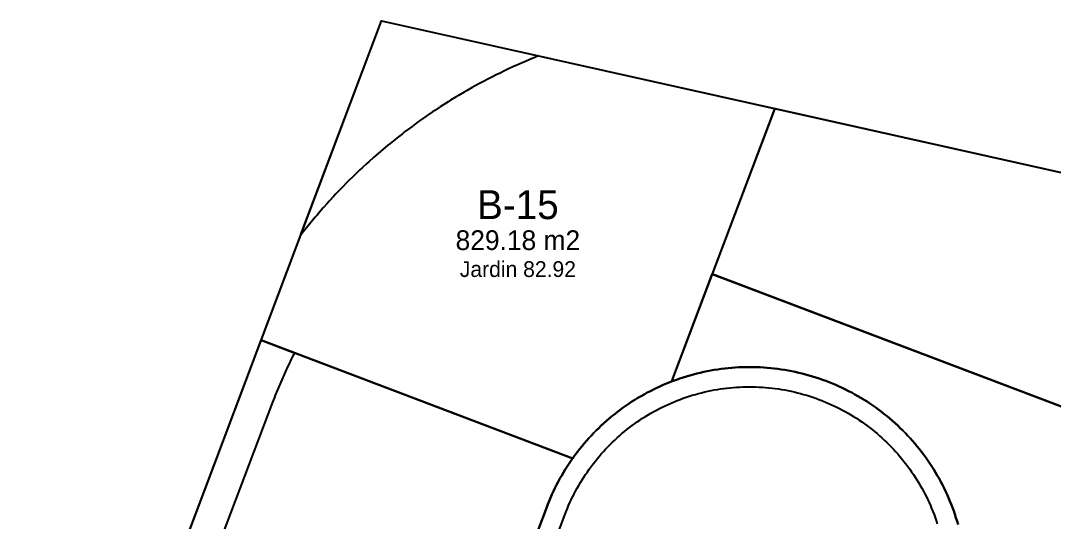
# Model space of a CAD drawing. Header units: metres. Extents: x 357848 to 358234, y 2285108 to 2285465.
# Drawn here: x 358090.1 to 358168.8, y 2285427 to 2285465.1 of the extents above; entities that cross this region are included whole.
import ezdxf
from ezdxf.enums import TextEntityAlignment as Align

# ---------------------------------------------------------------- set-up
doc = ezdxf.new("R2010")
doc.units = ezdxf.units.M
for name, color, linetype in [('JARDIN-DONACION-10', 3, 'Continuous'), ('LOTES', 2, 'Continuous'), ('LOTES-GRANDES', 6, 'Continuous'), ('POLIGONO', 5, 'Continuous'), ('TEXTO', 7, 'Continuous'), ('VIAL-ARROYO', 8, 'Continuous'), ('VIAL-DERECHO-VIA', 9, 'Continuous')]:
    doc.layers.add(name, color=color, linetype=linetype)

msp = doc.modelspace()

# ---------------------------------------------------------------- linework, layer by layer
at = {"layer": 'JARDIN-DONACION-10'}
msp.add_lwpolyline([(358111.464, 2285448.879), (358111.464, 2285448.878), (358111.463, 2285448.878), (358111.462, 2285448.877), (358111.461, 2285448.876), (358111.46, 2285448.876), (358111.459, 2285448.876), (358111.459, 2285448.875), (358111.458, 2285448.875), (358111.457, 2285448.875), (358111.456, 2285448.875), (358111.455, 2285448.875), (358111.454, 2285448.875), (358111.453, 2285448.876), (358111.452, 2285448.876), (358111.451, 2285448.877), (358111.45, 2285448.877), (358111.449, 2285448.878), (358111.449, 2285448.879), (358111.448, 2285448.879), (358111.448, 2285448.88), (358111.447, 2285448.881), (358111.447, 2285448.882), (358111.447, 2285448.883), (358111.446, 2285448.884), (358111.446, 2285448.885), (358111.446, 2285448.886), (358111.446, 2285448.887), (358111.447, 2285448.888), (358111.447, 2285448.889), (358117.568, 2285465.131), (358117.568, 2285465.131), (358117.568, 2285465.131), (358117.568, 2285465.132), (358117.569, 2285465.133), (358117.569, 2285465.134), (358117.57, 2285465.134), (358117.571, 2285465.135), (358117.571, 2285465.136), (358117.572, 2285465.136), (358117.573, 2285465.137), (358117.574, 2285465.137), (358117.575, 2285465.137), (358117.576, 2285465.137), (358117.577, 2285465.137), (358117.578, 2285465.137), (358117.579, 2285465.137), (358117.579, 2285465.137), (358117.579, 2285465.137), (358129.516, 2285462.474), (358129.517, 2285462.473), (358129.518, 2285462.473), (358129.519, 2285462.473), (358129.519, 2285462.472), (358129.52, 2285462.471), (358129.521, 2285462.471), (358129.522, 2285462.47), (358129.522, 2285462.469), (358129.523, 2285462.468), (358129.523, 2285462.468), (358129.523, 2285462.467), (358129.524, 2285462.466), (358129.524, 2285462.465), (358129.524, 2285462.464), (358129.524, 2285462.463), (358129.523, 2285462.462), (358129.523, 2285462.461), (358129.523, 2285462.46), (358129.522, 2285462.459), (358129.522, 2285462.458), (358129.521, 2285462.457), (358129.521, 2285462.457), (358129.52, 2285462.456), (358129.519, 2285462.456), (358129.518, 2285462.455), (358129.517, 2285462.455), (358129.129, 2285462.298), (358129.129, 2285462.298), (358128.927, 2285462.214), (358128.927, 2285462.214), (358128.477, 2285462.023), (358128.477, 2285462.023), (358128.276, 2285461.936), (358128.276, 2285461.936), (358127.83, 2285461.738), (358127.83, 2285461.738), (358127.63, 2285461.648), (358127.63, 2285461.648), (358127.187, 2285461.442), (358127.187, 2285461.442), (358126.989, 2285461.349), (358126.989, 2285461.349), (358126.549, 2285461.136), (358126.549, 2285461.136), (358126.353, 2285461.04), (358126.353, 2285461.039), (358125.916, 2285460.82), (358125.916, 2285460.82), (358125.722, 2285460.72), (358125.722, 2285460.72), (358125.289, 2285460.493), (358125.289, 2285460.493), (358125.096, 2285460.39), (358125.096, 2285460.39), (358124.667, 2285460.156), (358124.667, 2285460.156), (358124.475, 2285460.05), (358124.475, 2285460.05), (358124.05, 2285459.809), (358124.05, 2285459.809), (358123.861, 2285459.699), (358123.861, 2285459.699), (358123.44, 2285459.452), (358123.44, 2285459.452), (358123.252, 2285459.339), (358123.252, 2285459.339), (358122.835, 2285459.084), (358122.835, 2285459.084), (358122.649, 2285458.969), (358122.649, 2285458.969), (358122.236, 2285458.707), (358122.236, 2285458.707), (358122.052, 2285458.589), (358122.052, 2285458.589), (358121.644, 2285458.321), (358121.644, 2285458.321), (358121.462, 2285458.199), (358121.462, 2285458.199), (358121.058, 2285457.924), (358121.058, 2285457.924), (358120.878, 2285457.8), (358120.878, 2285457.8), (358120.478, 2285457.518), (358120.478, 2285457.518), (358120.3, 2285457.391), (358120.3, 2285457.391), (358119.905, 2285457.103), (358119.905, 2285457.103), (358119.73, 2285456.973), (358119.73, 2285456.973), (358119.34, 2285456.678), (358119.34, 2285456.678), (358119.166, 2285456.545), (358119.166, 2285456.545), (358118.781, 2285456.245), (358118.781, 2285456.244), (358118.609, 2285456.108), (358118.609, 2285456.108), (358118.229, 2285455.802), (358118.229, 2285455.802), (358118.06, 2285455.663), (358118.06, 2285455.663), (358117.685, 2285455.35), (358117.685, 2285455.35), (358117.518, 2285455.208), (358117.518, 2285455.208), (358117.148, 2285454.889), (358117.148, 2285454.889), (358116.983, 2285454.745), (358116.983, 2285454.744), (358116.619, 2285454.419), (358116.618, 2285454.419), (358116.456, 2285454.272), (358116.456, 2285454.272), (358116.097, 2285453.941), (358116.097, 2285453.941), (358115.937, 2285453.792), (358115.937, 2285453.792), (358115.583, 2285453.455), (358115.583, 2285453.455), (358115.426, 2285453.303), (358115.426, 2285453.302), (358115.078, 2285452.96), (358115.078, 2285452.96), (358114.923, 2285452.805), (358114.923, 2285452.805), (358114.58, 2285452.457), (358114.58, 2285452.457), (358114.428, 2285452.299), (358114.428, 2285452.299), (358114.091, 2285451.946), (358114.091, 2285451.946), (358113.942, 2285451.786), (358113.941, 2285451.786), (358113.61, 2285451.427), (358113.61, 2285451.426), (358113.463, 2285451.264), (358113.463, 2285451.264), (358113.138, 2285450.9), (358113.138, 2285450.9), (358112.994, 2285450.735), (358112.994, 2285450.735), (358112.675, 2285450.365), (358112.675, 2285450.365), (358112.533, 2285450.198), (358112.533, 2285450.198), (358112.22, 2285449.823), (358112.22, 2285449.823), (358112.081, 2285449.654), (358112.081, 2285449.654), (358111.774, 2285449.274), (358111.774, 2285449.273), (358111.638, 2285449.102), (358111.638, 2285449.102), (358111.464, 2285448.879)], close=True, dxfattribs=at)
msp.add_lwpolyline([(358099.898, 2285418.242), (358108.414, 2285440.839), (358108.414, 2285440.84), (358108.414, 2285440.841), (358108.415, 2285440.842), (358108.416, 2285440.842), (358108.416, 2285440.843), (358108.417, 2285440.844), (358108.418, 2285440.844), (358108.419, 2285440.845), (358108.42, 2285440.845), (358108.421, 2285440.845), (358108.422, 2285440.846), (358108.423, 2285440.846), (358108.424, 2285440.846), (358108.425, 2285440.845), (358108.426, 2285440.845), (358108.427, 2285440.845), (358110.947, 2285439.89), (358110.948, 2285439.889), (358110.949, 2285439.889), (358110.95, 2285439.888), (358110.951, 2285439.888), (358110.951, 2285439.887), (358110.952, 2285439.886), (358110.953, 2285439.885), (358110.953, 2285439.884), (358110.953, 2285439.883), (358110.954, 2285439.883), (358110.954, 2285439.882), (358110.954, 2285439.881), (358110.954, 2285439.88), (358110.954, 2285439.879), (358110.953, 2285439.878), (358110.953, 2285439.877), (358110.953, 2285439.876), (358110.794, 2285439.561), (358110.794, 2285439.561), (358110.714, 2285439.397), (358110.714, 2285439.397), (358110.517, 2285438.99), (358110.517, 2285438.99), (358110.439, 2285438.825), (358110.439, 2285438.825), (358110.249, 2285438.414), (358110.249, 2285438.414), (358110.173, 2285438.248), (358110.173, 2285438.247), (358109.99, 2285437.834), (358109.99, 2285437.834), (358109.917, 2285437.666), (358109.917, 2285437.666), (358109.74, 2285437.25), (358109.74, 2285437.25), (358109.671, 2285437.081), (358109.67, 2285437.081), (358109.501, 2285436.661), (358109.501, 2285436.661), (358109.438, 2285436.503), (358109.438, 2285436.503), (358109.297, 2285436.138), (358109.297, 2285436.138), (358102.187, 2285417.375)], dxfattribs=at)
at = {"layer": 'LOTES'}
msp.add_lwpolyline([(358139.512, 2285437.653), (358139.512, 2285437.653), (358139.511, 2285437.653), (358139.261, 2285437.551), (358139.261, 2285437.551), (358139.261, 2285437.551), (358139.013, 2285437.446), (358139.013, 2285437.446), (358139.013, 2285437.446), (358138.766, 2285437.337), (358138.766, 2285437.337), (358138.766, 2285437.337), (358138.521, 2285437.223), (358138.521, 2285437.223), (358138.521, 2285437.223), (358138.278, 2285437.106), (358138.278, 2285437.106), (358138.278, 2285437.106), (358138.037, 2285436.984), (358138.037, 2285436.984), (358138.036, 2285436.984), (358137.798, 2285436.859), (358137.798, 2285436.859), (358137.797, 2285436.859), (358137.561, 2285436.73), (358137.56, 2285436.73), (358137.56, 2285436.73), (358137.326, 2285436.597), (358137.326, 2285436.597), (358137.325, 2285436.597), (358137.093, 2285436.46), (358137.093, 2285436.46), (358137.093, 2285436.46), (358136.863, 2285436.319), (358136.862, 2285436.319), (358136.862, 2285436.319), (358136.634, 2285436.175), (358136.634, 2285436.175), (358136.634, 2285436.175), (358136.409, 2285436.027), (358136.409, 2285436.027), (358136.409, 2285436.027), (358136.186, 2285435.875), (358136.185, 2285435.875), (358136.185, 2285435.875), (358135.965, 2285435.719), (358135.965, 2285435.719), (358135.965, 2285435.719), (358135.747, 2285435.56), (358135.747, 2285435.56), (358135.746, 2285435.56), (358135.531, 2285435.398), (358135.531, 2285435.398), (358135.531, 2285435.398), (358135.318, 2285435.232), (358135.318, 2285435.232), (358135.318, 2285435.232), (358135.108, 2285435.062), (358135.108, 2285435.062), (358135.108, 2285435.062), (358134.901, 2285434.889), (358134.901, 2285434.889), (358134.901, 2285434.889), (358134.696, 2285434.713), (358134.696, 2285434.713), (358134.696, 2285434.713), (358134.495, 2285434.533), (358134.495, 2285434.533), (358134.495, 2285434.533), (358134.296, 2285434.35), (358134.296, 2285434.35), (358134.296, 2285434.35), (358134.101, 2285434.164), (358134.101, 2285434.164), (358134.101, 2285434.164), (358133.908, 2285433.975), (358133.908, 2285433.975), (358133.908, 2285433.975), (358133.719, 2285433.782), (358133.719, 2285433.782), (358133.719, 2285433.782), (358133.533, 2285433.587), (358133.533, 2285433.587), (358133.533, 2285433.587), (358133.35, 2285433.388), (358133.35, 2285433.388), (358133.35, 2285433.388), (358133.17, 2285433.187), (358133.17, 2285433.187), (358133.17, 2285433.186), (358132.994, 2285432.982), (358132.994, 2285432.982), (358132.994, 2285432.982), (358132.821, 2285432.775), (358132.821, 2285432.775), (358132.821, 2285432.775), (358132.651, 2285432.565), (358132.651, 2285432.565), (358132.651, 2285432.565), (358132.485, 2285432.352), (358132.485, 2285432.352), (358132.485, 2285432.352), (358132.323, 2285432.137), (358132.323, 2285432.136), (358132.323, 2285432.136), (358132.164, 2285431.918), (358132.164, 2285431.918), (358132.163, 2285431.918), (358132.126, 2285431.864), (358108.417, 2285440.849), (358117.568, 2285465.131), (358117.568, 2285465.132), (358117.568, 2285465.133), (358117.569, 2285465.133), (358117.57, 2285465.134), (358117.57, 2285465.135), (358117.571, 2285465.135), (358117.572, 2285465.136), (358117.573, 2285465.136), (358117.574, 2285465.137), (358117.574, 2285465.137), (358117.575, 2285465.137), (358117.576, 2285465.137), (358117.577, 2285465.137), (358117.578, 2285465.137), (358117.579, 2285465.137), (358147.511, 2285458.458), (358147.511, 2285458.458), (358139.647, 2285437.705), (358139.512, 2285437.653)], close=True, dxfattribs=at)
msp.add_lwpolyline([(358099.895, 2285418.233), (358108.417, 2285440.849), (358132.126, 2285431.864), (358132.008, 2285431.698), (358132.008, 2285431.698), (358132.008, 2285431.698), (358132.008, 2285431.697), (358131.856, 2285431.474), (358131.856, 2285431.474), (358131.856, 2285431.474), (358131.708, 2285431.249), (358131.708, 2285431.249), (358131.708, 2285431.248), (358131.564, 2285431.021), (358131.564, 2285431.021), (358131.564, 2285431.02), (358131.423, 2285430.79), (358131.423, 2285430.79), (358131.423, 2285430.79), (358131.286, 2285430.558), (358131.286, 2285430.557), (358131.286, 2285430.557), (358131.153, 2285430.323), (358131.153, 2285430.323), (358131.153, 2285430.322), (358131.024, 2285430.086), (358131.024, 2285430.085), (358131.024, 2285430.085), (358130.899, 2285429.846), (358130.899, 2285429.846), (358130.898, 2285429.846), (358130.777, 2285429.605), (358130.777, 2285429.605), (358130.777, 2285429.605), (358130.66, 2285429.362), (358130.66, 2285429.362), (358130.66, 2285429.362), (358130.546, 2285429.117), (358130.546, 2285429.117), (358130.546, 2285429.117), (358130.437, 2285428.87), (358130.437, 2285428.87), (358130.437, 2285428.87), (358130.332, 2285428.622), (358130.332, 2285428.622), (358130.332, 2285428.622), (358130.23, 2285428.372), (358130.23, 2285428.371), (358130.23, 2285428.371), (358130.148, 2285428.157), (358130.147, 2285428.156), (358130.147, 2285428.156), (358130.147, 2285428.155), (358130.147, 2285428.155), (358130.146, 2285428.154), (358130.146, 2285428.153), (358123.06, 2285409.454)], dxfattribs=at)
at = {"layer": 'LOTES-GRANDES'}
for points in [[(358222.927, 2285415.489), (358142.761, 2285445.867), (358142.761, 2285445.867), (358142.76, 2285445.868), (358142.758, 2285445.869), (358142.756, 2285445.87), (358142.755, 2285445.871), (358142.753, 2285445.873), (358142.752, 2285445.874), (358142.751, 2285445.876), (358142.75, 2285445.877), (358142.75, 2285445.879), (358142.749, 2285445.881), (358142.749, 2285445.883), (358142.749, 2285445.885), (358142.749, 2285445.887), (358142.749, 2285445.889), (358142.749, 2285445.891), (358142.75, 2285445.893), (358147.505, 2285458.442), (358147.506, 2285458.444), (358147.507, 2285458.446), (358147.508, 2285458.447), (358147.509, 2285458.449), (358147.511, 2285458.45), (358147.512, 2285458.451), (358147.514, 2285458.452), (358147.515, 2285458.453), (358147.517, 2285458.454), (358147.519, 2285458.454), (358147.521, 2285458.455), (358147.523, 2285458.455), (358147.525, 2285458.455), (358147.526, 2285458.455), (358147.528, 2285458.455), (358229.93, 2285440.069)], [(358161.441, 2285426.838), (358161.365, 2285427.097), (358161.365, 2285427.097), (358161.365, 2285427.097), (358161.365, 2285427.097), (358161.365, 2285427.097), (358161.285, 2285427.355), (358161.285, 2285427.355), (358161.285, 2285427.355), (358161.285, 2285427.355), (358161.285, 2285427.355), (358161.2, 2285427.611), (358161.2, 2285427.611), (358161.2, 2285427.611), (358161.2, 2285427.611), (358161.2, 2285427.611), (358161.111, 2285427.866), (358161.111, 2285427.866), (358161.111, 2285427.866), (358161.111, 2285427.866), (358161.111, 2285427.866), (358161.018, 2285428.119), (358161.018, 2285428.12), (358161.018, 2285428.12), (358161.018, 2285428.12), (358161.018, 2285428.12), (358160.921, 2285428.371), (358160.921, 2285428.371), (358160.921, 2285428.372), (358160.921, 2285428.372), (358160.921, 2285428.372), (358160.82, 2285428.622), (358160.82, 2285428.622), (358160.82, 2285428.622), (358160.82, 2285428.622), (358160.82, 2285428.622), (358160.714, 2285428.87), (358160.714, 2285428.87), (358160.714, 2285428.87), (358160.714, 2285428.87), (358160.714, 2285428.871), (358160.605, 2285429.117), (358160.605, 2285429.117), (358160.605, 2285429.117), (358160.605, 2285429.117), (358160.605, 2285429.117), (358160.491, 2285429.362), (358160.491, 2285429.362), (358160.491, 2285429.362), (358160.491, 2285429.362), (358160.491, 2285429.362), (358160.374, 2285429.605), (358160.374, 2285429.605), (358160.374, 2285429.605), (358160.374, 2285429.605), (358160.374, 2285429.605), (358160.253, 2285429.846), (358160.253, 2285429.846), (358160.253, 2285429.846), (358160.253, 2285429.847), (358160.252, 2285429.847), (358160.127, 2285430.085), (358160.127, 2285430.085), (358160.127, 2285430.086), (358160.127, 2285430.086), (358160.127, 2285430.086), (358159.998, 2285430.322), (358159.998, 2285430.323), (358159.998, 2285430.323), (358159.998, 2285430.323), (358159.998, 2285430.323), (358159.865, 2285430.557), (358159.865, 2285430.557), (358159.865, 2285430.558), (358159.865, 2285430.558), (358159.865, 2285430.558), (358159.728, 2285430.79), (358159.728, 2285430.79), (358159.728, 2285430.79), (358159.728, 2285430.79), (358159.728, 2285430.79), (358159.587, 2285431.02), (358159.587, 2285431.021), (358159.587, 2285431.021), (358159.587, 2285431.021), (358159.587, 2285431.021), (358159.443, 2285431.249), (358159.443, 2285431.249), (358159.443, 2285431.249), (358159.443, 2285431.249), (358159.443, 2285431.249), (358159.295, 2285431.474), (358159.295, 2285431.474), (358159.295, 2285431.474), (358159.295, 2285431.475), (358159.295, 2285431.475), (358159.143, 2285431.698), (358159.143, 2285431.698), (358159.143, 2285431.698), (358159.143, 2285431.698), (358159.143, 2285431.698), (358158.988, 2285431.918), (358158.988, 2285431.918), (358158.988, 2285431.918), (358158.987, 2285431.918), (358158.987, 2285431.919), (358158.829, 2285432.136), (358158.829, 2285432.136), (358158.828, 2285432.137), (358158.828, 2285432.137), (358158.828, 2285432.137), (358158.666, 2285432.352), (358158.666, 2285432.352), (358158.666, 2285432.352), (358158.666, 2285432.352), (358158.666, 2285432.352), (358158.5, 2285432.565), (358158.5, 2285432.565), (358158.5, 2285432.565), (358158.5, 2285432.565), (358158.5, 2285432.565), (358158.33, 2285432.775), (358158.33, 2285432.775), (358158.33, 2285432.775), (358158.33, 2285432.775), (358158.33, 2285432.775), (358158.157, 2285432.982), (358158.157, 2285432.982), (358158.157, 2285432.982), (358158.157, 2285432.982), (358158.157, 2285432.982), (358157.981, 2285433.187), (358157.981, 2285433.187), (358157.981, 2285433.187), (358157.981, 2285433.187), (358157.981, 2285433.187), (358157.801, 2285433.388), (358157.801, 2285433.388), (358157.801, 2285433.388), (358157.801, 2285433.388), (358157.801, 2285433.388), (358157.618, 2285433.587), (358157.618, 2285433.587), (358157.618, 2285433.587), (358157.618, 2285433.587), (358157.618, 2285433.587), (358157.432, 2285433.782), (358157.432, 2285433.782), (358157.432, 2285433.782), (358157.432, 2285433.782), (358157.432, 2285433.782), (358157.243, 2285433.975), (358157.243, 2285433.975), (358157.243, 2285433.975), (358157.243, 2285433.975), (358157.243, 2285433.975), (358157.05, 2285434.164), (358157.05, 2285434.164), (358157.05, 2285434.164), (358157.05, 2285434.164), (358157.05, 2285434.164), (358156.855, 2285434.35), (358156.855, 2285434.35), (358156.855, 2285434.35), (358156.855, 2285434.35), (358156.855, 2285434.35), (358156.656, 2285434.533), (358156.656, 2285434.533), (358156.656, 2285434.533), (358156.656, 2285434.533), (358156.656, 2285434.533), (358156.455, 2285434.713), (358156.455, 2285434.713), (358156.455, 2285434.713), (358156.455, 2285434.713), (358156.455, 2285434.713), (358156.25, 2285434.889), (358156.25, 2285434.889), (358156.25, 2285434.889), (358156.25, 2285434.889), (358156.25, 2285434.889), (358156.043, 2285435.062), (358156.043, 2285435.062), (358156.043, 2285435.062), (358156.043, 2285435.062), (358156.043, 2285435.062), (358155.833, 2285435.232), (358155.833, 2285435.232), (358155.833, 2285435.232), (358155.833, 2285435.232), (358155.833, 2285435.232), (358155.62, 2285435.398), (358155.62, 2285435.398), (358155.62, 2285435.398), (358155.62, 2285435.398), (358155.62, 2285435.398), (358155.405, 2285435.56), (358155.405, 2285435.56), (358155.405, 2285435.56), (358155.404, 2285435.56), (358155.404, 2285435.561), (358155.187, 2285435.719), (358155.186, 2285435.719), (358155.186, 2285435.719), (358155.186, 2285435.72), (358155.186, 2285435.72), (358154.966, 2285435.875), (358154.966, 2285435.875), (358154.966, 2285435.875), (358154.966, 2285435.875), (358154.966, 2285435.875), (358154.743, 2285436.027), (358154.743, 2285436.027), (358154.742, 2285436.027), (358154.742, 2285436.027), (358154.742, 2285436.027), (358154.517, 2285436.175), (358154.517, 2285436.175), (358154.517, 2285436.175), (358154.517, 2285436.175), (358154.517, 2285436.175), (358154.289, 2285436.319), (358154.289, 2285436.319), (358154.289, 2285436.319), (358154.289, 2285436.319), (358154.288, 2285436.319), (358154.058, 2285436.46), (358154.058, 2285436.46), (358154.058, 2285436.46), (358154.058, 2285436.46), (358154.058, 2285436.46), (358153.826, 2285436.597), (358153.826, 2285436.597), (358153.826, 2285436.597), (358153.825, 2285436.597), (358153.825, 2285436.597), (358153.591, 2285436.73), (358153.591, 2285436.73), (358153.591, 2285436.73), (358153.591, 2285436.73), (358153.59, 2285436.73), (358153.354, 2285436.859), (358153.354, 2285436.859), (358153.354, 2285436.859), (358153.353, 2285436.859), (358153.353, 2285436.859), (358153.115, 2285436.984), (358153.115, 2285436.984), (358153.114, 2285436.985), (358153.114, 2285436.985), (358153.114, 2285436.985), (358152.873, 2285437.106), (358152.873, 2285437.106), (358152.873, 2285437.106), (358152.873, 2285437.106), (358152.873, 2285437.106), (358152.63, 2285437.223), (358152.63, 2285437.223), (358152.63, 2285437.223), (358152.63, 2285437.223), (358152.63, 2285437.223), (358152.385, 2285437.337), (358152.385, 2285437.337), (358152.385, 2285437.337), (358152.385, 2285437.337), (358152.385, 2285437.337), (358152.139, 2285437.446), (358152.138, 2285437.446), (358152.138, 2285437.446), (358152.138, 2285437.446), (358152.138, 2285437.446), (358151.89, 2285437.551), (358151.89, 2285437.551), (358151.89, 2285437.551), (358151.89, 2285437.552), (358151.89, 2285437.552), (358151.64, 2285437.653), (358151.64, 2285437.653), (358151.64, 2285437.653), (358151.639, 2285437.653), (358151.639, 2285437.653), (358151.388, 2285437.75), (358151.388, 2285437.75), (358151.388, 2285437.75), (358151.388, 2285437.75), (358151.387, 2285437.75), (358151.134, 2285437.843), (358151.134, 2285437.843), (358151.134, 2285437.843), (358151.134, 2285437.843), (358151.134, 2285437.843), (358150.879, 2285437.932), (358150.879, 2285437.932), (358150.879, 2285437.932), (358150.879, 2285437.932), (358150.879, 2285437.932), (358150.623, 2285438.016), (358150.623, 2285438.016), (358150.623, 2285438.017), (358150.623, 2285438.017), (358150.623, 2285438.017), (358150.365, 2285438.097), (358150.365, 2285438.097), (358150.365, 2285438.097), (358150.365, 2285438.097), (358150.365, 2285438.097), (358150.106, 2285438.173), (358150.106, 2285438.173), (358150.106, 2285438.173), (358150.106, 2285438.173), (358150.106, 2285438.173), (358149.846, 2285438.245), (358149.846, 2285438.245), (358149.846, 2285438.245), (358149.846, 2285438.245), (358149.846, 2285438.245), (358149.585, 2285438.313), (358149.585, 2285438.313), (358149.585, 2285438.313), (358149.585, 2285438.313), (358149.585, 2285438.313), (358149.322, 2285438.376), (358149.322, 2285438.376), (358149.322, 2285438.376), (358149.322, 2285438.376), (358149.322, 2285438.376), (358149.059, 2285438.436), (358149.059, 2285438.436), (358149.059, 2285438.436), (358149.059, 2285438.436), (358149.059, 2285438.436), (358148.795, 2285438.49), (358148.795, 2285438.49), (358148.794, 2285438.49), (358148.794, 2285438.49), (358148.794, 2285438.49), (358148.529, 2285438.541), (358148.529, 2285438.541), (358148.529, 2285438.541), (358148.529, 2285438.541), (358148.529, 2285438.541), (358148.263, 2285438.587), (358148.263, 2285438.587), (358148.263, 2285438.587), (358148.263, 2285438.587), (358148.263, 2285438.587), (358147.997, 2285438.629), (358147.997, 2285438.629), (358147.997, 2285438.629), (358147.996, 2285438.629), (358147.996, 2285438.629), (358147.729, 2285438.666), (358147.729, 2285438.666), (358147.729, 2285438.666), (358147.729, 2285438.666), (358147.729, 2285438.666), (358147.461, 2285438.699), (358147.461, 2285438.699), (358147.461, 2285438.699), (358147.461, 2285438.699), (358147.461, 2285438.699), (358147.193, 2285438.728), (358147.193, 2285438.728), (358147.193, 2285438.728), (358147.193, 2285438.728), (358147.193, 2285438.728), (358146.924, 2285438.752), (358146.924, 2285438.752), (358146.924, 2285438.752), (358146.924, 2285438.752), (358146.924, 2285438.752), (358146.655, 2285438.772), (358146.655, 2285438.772), (358146.655, 2285438.772), (358146.655, 2285438.772), (358146.654, 2285438.772), (358146.385, 2285438.788), (358146.385, 2285438.788), (358146.385, 2285438.788), (358146.385, 2285438.788), (358146.385, 2285438.788), (358146.116, 2285438.799), (358146.115, 2285438.799), (358146.115, 2285438.799), (358146.115, 2285438.799), (358146.115, 2285438.799), (358145.846, 2285438.805), (358145.846, 2285438.805), (358145.845, 2285438.805), (358145.845, 2285438.805), (358145.845, 2285438.805), (358145.576, 2285438.807), (358145.576, 2285438.807), (358145.576, 2285438.807), (358145.575, 2285438.807), (358145.575, 2285438.807), (358145.306, 2285438.805), (358145.306, 2285438.805), (358145.306, 2285438.805), (358145.305, 2285438.805), (358145.305, 2285438.805), (358145.036, 2285438.799), (358145.036, 2285438.799), (358145.036, 2285438.799), (358145.036, 2285438.799), (358145.035, 2285438.799), (358144.766, 2285438.788), (358144.766, 2285438.788), (358144.766, 2285438.788), (358144.766, 2285438.788), (358144.766, 2285438.788), (358144.497, 2285438.772), (358144.496, 2285438.772), (358144.496, 2285438.772), (358144.496, 2285438.772), (358144.496, 2285438.772), (358144.227, 2285438.752), (358144.227, 2285438.752), (358144.227, 2285438.752), (358144.227, 2285438.752), (358144.227, 2285438.752), (358143.958, 2285438.728), (358143.958, 2285438.728), (358143.958, 2285438.728), (358143.958, 2285438.728), (358143.958, 2285438.728), (358143.69, 2285438.699), (358143.69, 2285438.699), (358143.69, 2285438.699), (358143.69, 2285438.699), (358143.69, 2285438.699), (358143.422, 2285438.666), (358143.422, 2285438.666), (358143.422, 2285438.666), (358143.422, 2285438.666), (358143.422, 2285438.666), (358143.155, 2285438.629), (358143.155, 2285438.629), (358143.154, 2285438.629), (358143.154, 2285438.629), (358143.154, 2285438.629), (358142.888, 2285438.587), (358142.888, 2285438.587), (358142.888, 2285438.587), (358142.888, 2285438.587), (358142.888, 2285438.587), (358142.622, 2285438.541), (358142.622, 2285438.541), (358142.622, 2285438.541), (358142.622, 2285438.541), (358142.622, 2285438.541), (358142.357, 2285438.49), (358142.357, 2285438.49), (358142.357, 2285438.49), (358142.356, 2285438.49), (358142.356, 2285438.49), (358142.092, 2285438.436), (358142.092, 2285438.436), (358142.092, 2285438.436), (358142.092, 2285438.436), (358142.092, 2285438.436), (358141.829, 2285438.376), (358141.829, 2285438.376), (358141.829, 2285438.376), (358141.829, 2285438.376), (358141.829, 2285438.376), (358141.567, 2285438.313), (358141.566, 2285438.313), (358141.566, 2285438.313), (358141.566, 2285438.313), (358141.566, 2285438.313), (358141.305, 2285438.245), (358141.305, 2285438.245), (358141.305, 2285438.245), (358141.305, 2285438.245), (358141.305, 2285438.245), (358141.045, 2285438.173), (358141.045, 2285438.173), (358141.045, 2285438.173), (358141.045, 2285438.173), (358141.045, 2285438.173), (358140.786, 2285438.097), (358140.786, 2285438.097), (358140.786, 2285438.097), (358140.786, 2285438.097), (358140.786, 2285438.097), (358140.528, 2285438.017), (358140.528, 2285438.016), (358140.528, 2285438.016), (358140.528, 2285438.016), (358140.528, 2285438.016), (358140.272, 2285437.932), (358140.272, 2285437.932), (358140.272, 2285437.932), (358140.272, 2285437.932), (358140.272, 2285437.932), (358140.017, 2285437.843), (358140.017, 2285437.843), (358140.017, 2285437.843), (358140.017, 2285437.843), (358140.017, 2285437.843), (358139.764, 2285437.75), (358139.763, 2285437.75), (358139.763, 2285437.75), (358139.763, 2285437.75), (358139.763, 2285437.75), (358139.668, 2285437.713), (358139.667, 2285437.713), (358139.666, 2285437.713), (358139.665, 2285437.712), (358139.664, 2285437.712), (358139.663, 2285437.712), (358139.662, 2285437.713), (358139.661, 2285437.713), (358139.66, 2285437.713), (358139.659, 2285437.714), (358139.658, 2285437.714), (358139.658, 2285437.715), (358139.657, 2285437.716), (358139.656, 2285437.716), (358139.656, 2285437.717), (358139.655, 2285437.718), (358139.655, 2285437.719), (358139.655, 2285437.72), (358139.654, 2285437.721), (358139.654, 2285437.722), (358139.654, 2285437.723), (358139.655, 2285437.724), (358139.655, 2285437.725), (358139.655, 2285437.726), (358142.743, 2285445.874), (358222.944, 2285415.482)]]:
    msp.add_lwpolyline(points, dxfattribs=at)
at = {"layer": 'POLIGONO'}
msp.add_lwpolyline([(358047, 2285277.867), (358117.571, 2285465.139), (358234.036, 2285439.152), (358207.334, 2285382.172), (358137.836, 2285313.271), (358090.153, 2285273.099), (358086.577, 2285270.953), (358082.524, 2285270.238), (358079.543, 2285270.596), (358047, 2285277.867)], close=True, dxfattribs=at)
at = {"layer": 'VIAL-ARROYO'}
msp.add_lwpolyline([(358077.871, 2285285.97), (358131.549, 2285427.622), (358131.549, 2285427.623), (358131.549, 2285427.624), (358131.55, 2285427.625), (358131.625, 2285427.82), (358131.625, 2285427.82), (358131.717, 2285428.048), (358131.717, 2285428.048), (358131.813, 2285428.274), (358131.813, 2285428.274), (358131.913, 2285428.498), (358131.913, 2285428.498), (358132.016, 2285428.721), (358132.016, 2285428.721), (358132.122, 2285428.942), (358132.123, 2285428.942), (358132.233, 2285429.161), (358132.233, 2285429.161), (358132.347, 2285429.378), (358132.347, 2285429.378), (358132.464, 2285429.594), (358132.464, 2285429.594), (358132.585, 2285429.807), (358132.585, 2285429.807), (358132.71, 2285430.019), (358132.71, 2285430.019), (358132.837, 2285430.228), (358132.838, 2285430.228), (358132.969, 2285430.436), (358132.969, 2285430.436), (358133.103, 2285430.641), (358133.104, 2285430.641), (358133.241, 2285430.844), (358133.242, 2285430.844), (358133.383, 2285431.044), (358133.383, 2285431.045), (358133.527, 2285431.243), (358133.527, 2285431.243), (358133.675, 2285431.439), (358133.675, 2285431.439), (358133.826, 2285431.632), (358133.826, 2285431.632), (358133.98, 2285431.823), (358133.98, 2285431.823), (358134.138, 2285432.012), (358134.138, 2285432.012), (358134.298, 2285432.198), (358134.298, 2285432.198), (358134.461, 2285432.381), (358134.461, 2285432.381), (358134.628, 2285432.561), (358134.628, 2285432.561), (358134.797, 2285432.739), (358134.797, 2285432.739), (358134.969, 2285432.914), (358134.969, 2285432.914), (358135.144, 2285433.086), (358135.144, 2285433.086), (358135.322, 2285433.255), (358135.322, 2285433.255), (358135.502, 2285433.422), (358135.502, 2285433.422), (358135.685, 2285433.585), (358135.685, 2285433.585), (358135.871, 2285433.745), (358135.871, 2285433.745), (358136.06, 2285433.903), (358136.06, 2285433.903), (358136.251, 2285434.057), (358136.251, 2285434.057), (358136.444, 2285434.208), (358136.444, 2285434.208), (358136.64, 2285434.355), (358136.64, 2285434.356), (358136.838, 2285434.5), (358136.838, 2285434.5), (358137.039, 2285434.641), (358137.039, 2285434.641), (358137.242, 2285434.779), (358137.242, 2285434.779), (358137.447, 2285434.914), (358137.447, 2285434.914), (358137.654, 2285435.045), (358137.655, 2285435.045), (358137.864, 2285435.173), (358137.864, 2285435.173), (358138.075, 2285435.298), (358138.076, 2285435.298), (358138.289, 2285435.419), (358138.289, 2285435.419), (358138.505, 2285435.536), (358138.505, 2285435.536), (358138.722, 2285435.65), (358138.722, 2285435.65), (358138.941, 2285435.76), (358138.941, 2285435.761), (358139.162, 2285435.867), (358139.162, 2285435.867), (358139.385, 2285435.97), (358139.385, 2285435.97), (358139.609, 2285436.07), (358139.609, 2285436.07), (358139.835, 2285436.166), (358139.835, 2285436.166), (358140.063, 2285436.258), (358140.063, 2285436.258), (358140.292, 2285436.346), (358140.292, 2285436.346), (358140.522, 2285436.431), (358140.522, 2285436.431), (358140.754, 2285436.511), (358140.754, 2285436.511), (358140.987, 2285436.588), (358140.987, 2285436.588), (358141.221, 2285436.662), (358141.221, 2285436.662), (358141.457, 2285436.731), (358141.457, 2285436.731), (358141.693, 2285436.796), (358141.693, 2285436.796), (358141.931, 2285436.858), (358141.931, 2285436.858), (358142.169, 2285436.916), (358142.169, 2285436.916), (358142.409, 2285436.969), (358142.409, 2285436.969), (358142.649, 2285437.019), (358142.649, 2285437.019), (358142.89, 2285437.065), (358142.89, 2285437.065), (358143.132, 2285437.107), (358143.132, 2285437.107), (358143.374, 2285437.145), (358143.375, 2285437.145), (358143.618, 2285437.179), (358143.618, 2285437.179), (358143.861, 2285437.209), (358143.861, 2285437.209), (358144.105, 2285437.235), (358144.105, 2285437.235), (358144.35, 2285437.257), (358144.35, 2285437.257), (358144.594, 2285437.275), (358144.595, 2285437.275), (358144.839, 2285437.289), (358144.84, 2285437.289), (358145.085, 2285437.299), (358145.085, 2285437.299), (358145.33, 2285437.305), (358145.33, 2285437.305), (358145.575, 2285437.307), (358145.576, 2285437.307), (358145.821, 2285437.305), (358145.821, 2285437.305), (358146.066, 2285437.299), (358146.066, 2285437.299), (358146.311, 2285437.289), (358146.312, 2285437.289), (358146.556, 2285437.275), (358146.557, 2285437.275), (358146.801, 2285437.257), (358146.801, 2285437.257), (358147.046, 2285437.235), (358147.046, 2285437.235), (358147.29, 2285437.209), (358147.29, 2285437.209), (358147.533, 2285437.179), (358147.533, 2285437.179), (358147.776, 2285437.145), (358147.777, 2285437.145), (358148.019, 2285437.107), (358148.019, 2285437.107), (358148.261, 2285437.065), (358148.261, 2285437.065), (358148.502, 2285437.019), (358148.502, 2285437.019), (358148.742, 2285436.969), (358148.742, 2285436.969), (358148.982, 2285436.916), (358148.982, 2285436.916), (358149.22, 2285436.858), (358149.22, 2285436.858), (358149.458, 2285436.796), (358149.458, 2285436.796), (358149.694, 2285436.731), (358149.694, 2285436.731), (358149.93, 2285436.662), (358149.93, 2285436.662), (358150.164, 2285436.588), (358150.164, 2285436.588), (358150.397, 2285436.511), (358150.397, 2285436.511), (358150.629, 2285436.431), (358150.629, 2285436.431), (358150.859, 2285436.346), (358150.859, 2285436.346), (358151.088, 2285436.258), (358151.088, 2285436.258), (358151.316, 2285436.166), (358151.316, 2285436.166), (358151.542, 2285436.07), (358151.542, 2285436.07), (358151.766, 2285435.97), (358151.766, 2285435.97), (358151.989, 2285435.867), (358151.989, 2285435.867), (358152.21, 2285435.761), (358152.21, 2285435.761), (358152.429, 2285435.65), (358152.429, 2285435.65), (358152.646, 2285435.536), (358152.647, 2285435.536), (358152.862, 2285435.419), (358152.862, 2285435.419), (358153.075, 2285435.298), (358153.076, 2285435.298), (358153.287, 2285435.173), (358153.287, 2285435.173), (358153.496, 2285435.046), (358153.497, 2285435.045), (358153.704, 2285434.914), (358153.704, 2285434.914), (358153.909, 2285434.78), (358153.909, 2285434.779), (358154.112, 2285434.642), (358154.112, 2285434.641), (358154.313, 2285434.5), (358154.313, 2285434.5), (358154.511, 2285434.356), (358154.511, 2285434.356), (358154.707, 2285434.208), (358154.707, 2285434.208), (358154.9, 2285434.057), (358154.901, 2285434.057), (358155.091, 2285433.903), (358155.092, 2285433.903), (358155.28, 2285433.745), (358155.28, 2285433.745), (358155.466, 2285433.585), (358155.466, 2285433.585), (358155.649, 2285433.422), (358155.649, 2285433.422), (358155.829, 2285433.256), (358155.829, 2285433.255), (358156.007, 2285433.086), (358156.007, 2285433.086), (358156.182, 2285432.914), (358156.182, 2285432.914), (358156.354, 2285432.739), (358156.354, 2285432.739), (358156.523, 2285432.561), (358156.524, 2285432.561), (358156.69, 2285432.381), (358156.69, 2285432.381), (358156.853, 2285432.198), (358156.853, 2285432.198), (358157.013, 2285432.012), (358157.014, 2285432.012), (358157.171, 2285431.823), (358157.171, 2285431.823), (358157.325, 2285431.632), (358157.325, 2285431.632), (358157.476, 2285431.439), (358157.476, 2285431.439), (358157.624, 2285431.243), (358157.624, 2285431.243), (358157.768, 2285431.045), (358157.768, 2285431.045), (358157.91, 2285430.844), (358157.91, 2285430.844), (358158.048, 2285430.641), (358158.048, 2285430.641), (358158.182, 2285430.436), (358158.182, 2285430.436), (358158.314, 2285430.229), (358158.314, 2285430.228), (358158.441, 2285430.019), (358158.442, 2285430.019), (358158.566, 2285429.808), (358158.566, 2285429.807), (358158.687, 2285429.594), (358158.687, 2285429.594), (358158.804, 2285429.379), (358158.804, 2285429.378), (358158.918, 2285429.161), (358158.918, 2285429.161), (358159.029, 2285428.942), (358159.029, 2285428.942), (358159.135, 2285428.721), (358159.135, 2285428.721), (358159.238, 2285428.498), (358159.239, 2285428.498), (358159.338, 2285428.274), (358159.338, 2285428.274), (358159.434, 2285428.048), (358159.434, 2285428.048), (358159.526, 2285427.82), (358159.526, 2285427.82), (358159.614, 2285427.591), (358159.614, 2285427.591), (358159.699, 2285427.361), (358159.699, 2285427.361), (358159.779, 2285427.129), (358159.78, 2285427.129), (358159.856, 2285426.896)], dxfattribs=at)
at = {"layer": 'VIAL-DERECHO-VIA'}
msp.add_lwpolyline([(358075.936, 2285285.099), (358130.146, 2285428.153), (358130.146, 2285428.154), (358130.147, 2285428.155), (358130.147, 2285428.155), (358130.147, 2285428.157), (358130.23, 2285428.371), (358130.23, 2285428.371), (358130.332, 2285428.622), (358130.332, 2285428.622), (358130.437, 2285428.87), (358130.437, 2285428.87), (358130.546, 2285429.117), (358130.546, 2285429.117), (358130.66, 2285429.362), (358130.66, 2285429.362), (358130.777, 2285429.605), (358130.777, 2285429.605), (358130.899, 2285429.846), (358130.899, 2285429.846), (358131.024, 2285430.085), (358131.024, 2285430.085), (358131.153, 2285430.322), (358131.153, 2285430.323), (358131.286, 2285430.557), (358131.286, 2285430.557), (358131.423, 2285430.79), (358131.423, 2285430.79), (358131.564, 2285431.02), (358131.564, 2285431.021), (358131.708, 2285431.249), (358131.708, 2285431.249), (358131.856, 2285431.474), (358131.856, 2285431.474), (358132.008, 2285431.697), (358132.008, 2285431.698), (358132.164, 2285431.918), (358132.164, 2285431.918), (358132.323, 2285432.136), (358132.323, 2285432.136), (358132.485, 2285432.352), (358132.485, 2285432.352), (358132.651, 2285432.565), (358132.651, 2285432.565), (358132.821, 2285432.775), (358132.821, 2285432.775), (358132.994, 2285432.982), (358132.994, 2285432.982), (358133.17, 2285433.187), (358133.17, 2285433.187), (358133.35, 2285433.388), (358133.35, 2285433.388), (358133.533, 2285433.587), (358133.533, 2285433.587), (358133.719, 2285433.782), (358133.719, 2285433.782), (358133.908, 2285433.975), (358133.908, 2285433.975), (358134.101, 2285434.164), (358134.101, 2285434.164), (358134.296, 2285434.35), (358134.296, 2285434.35), (358134.495, 2285434.533), (358134.495, 2285434.533), (358134.696, 2285434.713), (358134.696, 2285434.713), (358134.901, 2285434.889), (358134.901, 2285434.889), (358135.108, 2285435.062), (358135.108, 2285435.062), (358135.318, 2285435.232), (358135.318, 2285435.232), (358135.531, 2285435.398), (358135.531, 2285435.398), (358135.746, 2285435.56), (358135.747, 2285435.56), (358135.965, 2285435.719), (358135.965, 2285435.719), (358136.185, 2285435.875), (358136.185, 2285435.875), (358136.409, 2285436.027), (358136.409, 2285436.027), (358136.634, 2285436.175), (358136.634, 2285436.175), (358136.862, 2285436.319), (358136.862, 2285436.319), (358137.093, 2285436.46), (358137.093, 2285436.46), (358137.325, 2285436.597), (358137.326, 2285436.597), (358137.56, 2285436.73), (358137.561, 2285436.73), (358137.797, 2285436.859), (358137.798, 2285436.859), (358138.037, 2285436.984), (358138.037, 2285436.984), (358138.278, 2285437.106), (358138.278, 2285437.106), (358138.521, 2285437.223), (358138.521, 2285437.223), (358138.766, 2285437.337), (358138.766, 2285437.337), (358139.013, 2285437.446), (358139.013, 2285437.446), (358139.261, 2285437.551), (358139.261, 2285437.551), (358139.511, 2285437.653), (358139.512, 2285437.653), (358139.763, 2285437.75), (358139.763, 2285437.75), (358140.017, 2285437.843), (358140.017, 2285437.843), (358140.272, 2285437.932), (358140.272, 2285437.932), (358140.528, 2285438.016), (358140.528, 2285438.016), (358140.786, 2285438.097), (358140.786, 2285438.097), (358141.045, 2285438.173), (358141.045, 2285438.173), (358141.305, 2285438.245), (358141.305, 2285438.245), (358141.566, 2285438.313), (358141.566, 2285438.313), (358141.829, 2285438.376), (358141.829, 2285438.376), (358142.092, 2285438.436), (358142.092, 2285438.436), (358142.356, 2285438.49), (358142.357, 2285438.49), (358142.622, 2285438.541), (358142.622, 2285438.541), (358142.888, 2285438.587), (358142.888, 2285438.587), (358143.154, 2285438.629), (358143.155, 2285438.629), (358143.422, 2285438.666), (358143.422, 2285438.666), (358143.69, 2285438.699), (358143.69, 2285438.699), (358143.958, 2285438.728), (358143.958, 2285438.728), (358144.227, 2285438.752), (358144.227, 2285438.752), (358144.496, 2285438.772), (358144.496, 2285438.772), (358144.766, 2285438.788), (358144.766, 2285438.788), (358145.036, 2285438.799), (358145.036, 2285438.799), (358145.305, 2285438.805), (358145.306, 2285438.805), (358145.575, 2285438.807), (358145.576, 2285438.807), (358145.845, 2285438.805), (358145.846, 2285438.805), (358146.115, 2285438.799), (358146.115, 2285438.799), (358146.385, 2285438.788), (358146.385, 2285438.788), (358146.655, 2285438.772), (358146.655, 2285438.772), (358146.924, 2285438.752), (358146.924, 2285438.752), (358147.193, 2285438.728), (358147.193, 2285438.728), (358147.461, 2285438.699), (358147.461, 2285438.699), (358147.729, 2285438.666), (358147.729, 2285438.666), (358147.996, 2285438.629), (358147.997, 2285438.629), (358148.263, 2285438.587), (358148.263, 2285438.587), (358148.529, 2285438.541), (358148.529, 2285438.541), (358148.794, 2285438.49), (358148.795, 2285438.49), (358149.059, 2285438.436), (358149.059, 2285438.436), (358149.322, 2285438.376), (358149.322, 2285438.376), (358149.585, 2285438.313), (358149.585, 2285438.313), (358149.846, 2285438.245), (358149.846, 2285438.245), (358150.106, 2285438.173), (358150.106, 2285438.173), (358150.365, 2285438.097), (358150.365, 2285438.097), (358150.623, 2285438.017), (358150.623, 2285438.016), (358150.879, 2285437.932), (358150.879, 2285437.932), (358151.134, 2285437.843), (358151.134, 2285437.843), (358151.388, 2285437.75), (358151.388, 2285437.75), (358151.639, 2285437.653), (358151.64, 2285437.653), (358151.89, 2285437.552), (358151.89, 2285437.551), (358152.138, 2285437.446), (358152.138, 2285437.446), (358152.385, 2285437.337), (358152.385, 2285437.337), (358152.63, 2285437.223), (358152.63, 2285437.223), (358152.873, 2285437.106), (358152.873, 2285437.106), (358153.114, 2285436.985), (358153.115, 2285436.984), (358153.354, 2285436.859), (358153.354, 2285436.859), (358153.591, 2285436.73), (358153.591, 2285436.73), (358153.825, 2285436.597), (358153.826, 2285436.597), (358154.058, 2285436.46), (358154.058, 2285436.46), (358154.289, 2285436.319), (358154.289, 2285436.319), (358154.517, 2285436.175), (358154.517, 2285436.175), (358154.742, 2285436.027), (358154.743, 2285436.027), (358154.966, 2285435.875), (358154.966, 2285435.875), (358155.186, 2285435.72), (358155.186, 2285435.719), (358155.405, 2285435.56), (358155.405, 2285435.56), (358155.62, 2285435.398), (358155.62, 2285435.398), (358155.833, 2285435.232), (358155.833, 2285435.232), (358156.043, 2285435.062), (358156.043, 2285435.062), (358156.25, 2285434.889), (358156.25, 2285434.889), (358156.455, 2285434.713), (358156.455, 2285434.713), (358156.656, 2285434.533), (358156.656, 2285434.533), (358156.855, 2285434.35), (358156.855, 2285434.35), (358157.05, 2285434.164), (358157.05, 2285434.164), (358157.243, 2285433.975), (358157.243, 2285433.975), (358157.432, 2285433.782), (358157.432, 2285433.782), (358157.618, 2285433.587), (358157.618, 2285433.587), (358157.801, 2285433.388), (358157.801, 2285433.388), (358157.981, 2285433.187), (358157.981, 2285433.187), (358158.157, 2285432.982), (358158.157, 2285432.982), (358158.33, 2285432.775), (358158.33, 2285432.775), (358158.5, 2285432.565), (358158.5, 2285432.565), (358158.666, 2285432.352), (358158.666, 2285432.352), (358158.828, 2285432.137), (358158.829, 2285432.136), (358158.987, 2285431.918), (358158.988, 2285431.918), (358159.143, 2285431.698), (358159.143, 2285431.698), (358159.295, 2285431.474), (358159.295, 2285431.474), (358159.443, 2285431.249), (358159.443, 2285431.249), (358159.587, 2285431.021), (358159.587, 2285431.021), (358159.728, 2285430.79), (358159.728, 2285430.79), (358159.865, 2285430.558), (358159.865, 2285430.557), (358159.998, 2285430.323), (358159.998, 2285430.323), (358160.127, 2285430.086), (358160.127, 2285430.085), (358160.253, 2285429.847), (358160.253, 2285429.846), (358160.374, 2285429.605), (358160.374, 2285429.605), (358160.491, 2285429.362), (358160.491, 2285429.362), (358160.605, 2285429.117), (358160.605, 2285429.117), (358160.714, 2285428.87), (358160.714, 2285428.87), (358160.82, 2285428.622), (358160.82, 2285428.622), (358160.921, 2285428.372), (358160.921, 2285428.371), (358161.018, 2285428.12), (358161.018, 2285428.12), (358161.111, 2285427.866), (358161.111, 2285427.866), (358161.2, 2285427.611), (358161.2, 2285427.611), (358161.285, 2285427.355), (358161.285, 2285427.355), (358161.365, 2285427.097), (358161.365, 2285427.097), (358161.441, 2285426.838)], dxfattribs=at)

# ---------------------------------------------------------------- texts
at = {"layer": 'TEXTO'}
for s, height, p in [('B-15', 2.2, (358127.955, 2285451.153)), ('829.18 m2', 1.5, (358127.955, 2285448.453)), ('Jardin 82.92', 1.2, (358127.955, 2285446.253))]:
    msp.add_text(s, height=height, dxfattribs=at).set_placement(p, align=Align.MIDDLE_CENTER)

doc.saveas('drawing.dxf')
